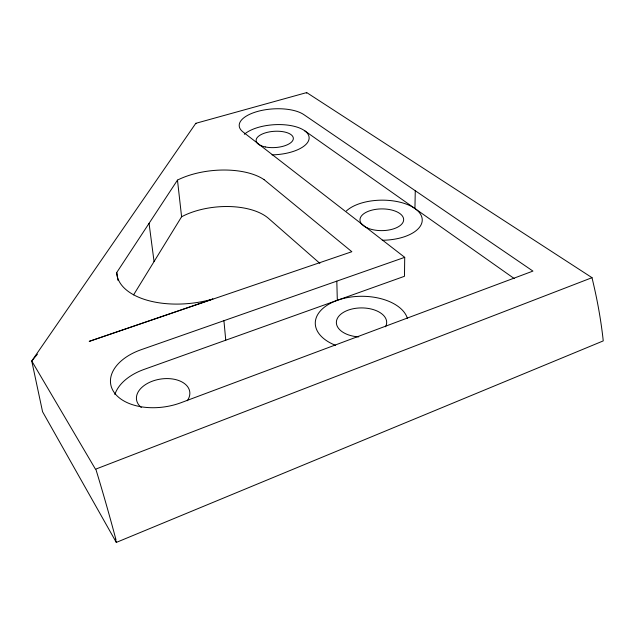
<?xml version="1.0" encoding="UTF-8"?>
<svg xmlns="http://www.w3.org/2000/svg" width="635" height="635" viewBox="0 0 635 635"><rect width="100%" height="100%" fill="white"/><g stroke="black" fill="none" stroke-linecap="round" stroke-linejoin="round"><path stroke-width="0.95" d="M404.717 257.342L141.184 349.695A50.292 30.71 -8.5 0 0 114.586 393.041A50.292 30.71 -8.5 0 0 181.046 402.693L532.94 271.089L303.84 114.625A34.711 14.716 -3.7 0 0 257.254 111.53A34.711 14.716 -3.7 0 0 243.022 131.953L404.717 257.342L404.479 276.288L144.058 369.419A49.673 31.115 -8.6 0 0 114.856 394.533M414.941 208.534L415.266 190.722M133.588 294.87L181.594 216.773L177.475 180.102A57.452 27.495 -5.2 0 1 264.073 179.649M117.927 280.305L116.737 272.534L177.475 180.102M195.81 123.317L31.75 360.998L42.561 411.726L116.316 542.417L603.25 340.9L602.893 337.63A279.424 139.97 69.4 0 0 593.288 283.17L592.018 277.678L306.705 92.583L195.81 123.317L196.159 123.674M37.457 354.147L31.75 360.998L95.488 469.225L592.018 277.678M304.506 130.643L514.286 278.598M264.073 179.649L351.846 251.714L89.218 341.376L212.923 299.006A70.802 37.441 -6.4 0 1 116.737 272.534M319.857 263.358L268.573 218.44A56.253 28.591 -5.3 0 0 181.594 216.773M115.34 538.71L116.316 542.417M149.058 223.345L154.059 261.564M223.925 320.699L225.758 340.201M336.812 281.138L337.32 300.307M141.295 407.472A26.9 16.835 -8.6 0 1 144.232 385.453A26.9 16.835 -8.6 0 1 178.506 380.436A26.9 16.835 -8.6 0 1 187.293 400.741M95.988 469.662A324.191 43.847 71.3 0 1 115.935 539.607M306.403 93.099A102.41 47.665 72.9 0 1 306.705 92.583M244.332 134.31A34.417 15.018 -3.7 0 1 286.496 124.976A34.417 15.018 -3.7 0 1 308.34 141.184A34.417 15.018 -3.7 0 1 272.026 154.861M358.743 336.891A25.154 14.534 -0.1 0 1 336.756 319.921A25.154 14.534 -0.1 0 1 367.506 308.324A25.154 14.534 -0.1 0 1 385.516 326.787M346.408 210.955A40.275 20.05 -0.4 0 1 394.764 201.136A40.275 20.05 -0.4 0 1 421.735 223.171A40.275 20.05 -0.4 0 1 382.262 240.252M335.526 345.305A46.418 26.829 -0.1 0 1 336.463 300.625A46.418 26.829 -0.1 0 1 407.392 318.341M265.263 146.947A18.653 8.144 -3.7 0 0 293.338 138.549A18.653 8.144 -3.7 0 0 265.549 132.81A18.653 8.144 -3.7 0 0 265.263 146.947M367.594 228.076A21.828 10.858 -0.4 0 0 403.273 221.678A21.828 10.858 -0.4 0 0 374.602 209.55A21.828 10.858 -0.4 0 0 367.594 228.076"/></g></svg>
